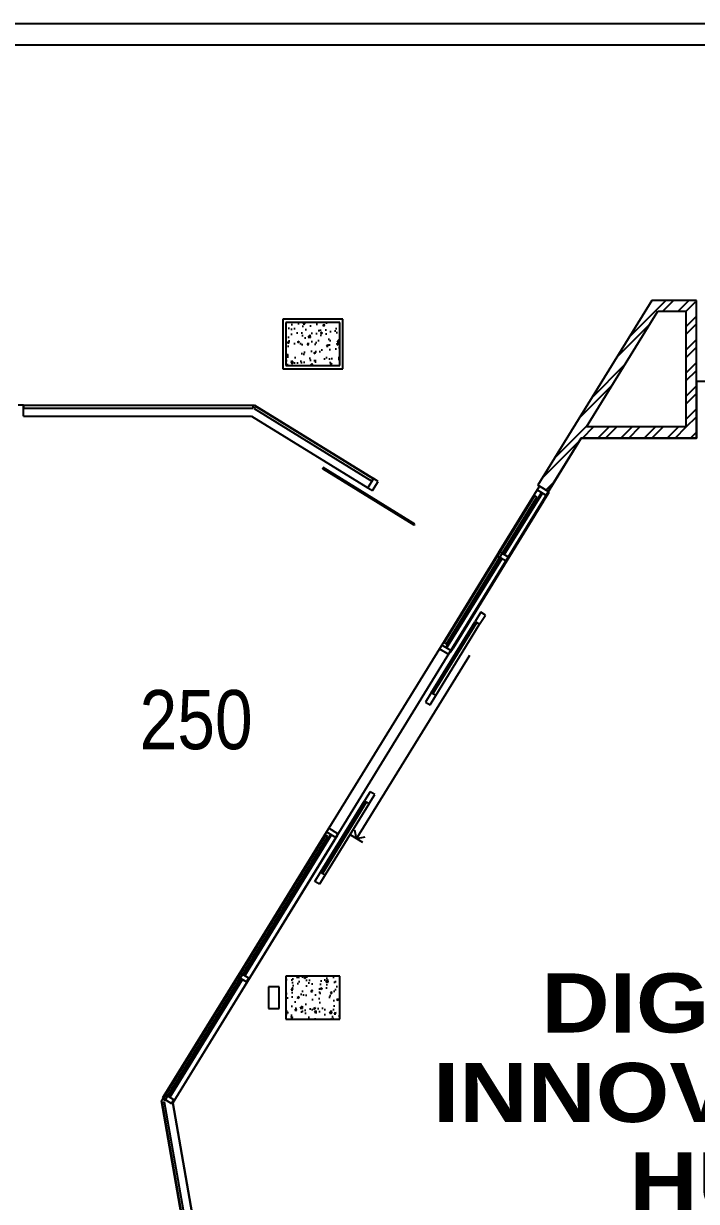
# Model space of a CAD drawing. Extents: x 6433 to 75181, y -2986 to 56414.
# Drawn here: x 22093 to 28351, y 42989 to 53944 of the extents above; entities that cross this region are included whole.
import ezdxf

# ---------------------------------------------------------------- set-up
doc = ezdxf.new("R2010")
doc.units = 0
doc.header["$MEASUREMENT"] = 0
for name, color, linetype in [('A-Column__Concrete', 7, 'CONTINUOUS'), ('A-Door', 160, 'CONTINUOUS'), ('A-General', 1, 'CONTINUOUS'), ('A-Hatch__Brick', 2, 'CONTINUOUS'), ('A-Hatch__Concrete', 252, 'CONTINUOUS'), ('A-Text__Primary Room', 6, 'CONTINUOUS'), ('A-Wall__Brick', 6, 'CONTINUOUS'), ('A-Wall__Stud', 90, 'CONTINUOUS'), ('A-Window', 4, 'CONTINUOUS')]:
    doc.layers.add(name, color=color, linetype=linetype)
doc.styles.add('Arial Narrow', font='ARIALN.TTF', dxfattribs={"height": 750})
doc.styles.add('MtXpl_Arial_Black', font='')
doc.styles.get('MtXpl_Arial_Black').set_extended_font_data('Arial Black')
pattern_1 = [(45, (8381.06, 65736.02), (-107.7631, 107.7631), []), (45, (8452.9, 65736.02), (-107.7631, 107.7631), [])]
pattern_2 = [(50, (8381.06, 65736.02), (182.1847, -15.9391), [19.05, -209.55]), (355, (8381.06, 65736.02), (-35.2434, 191.0568), [15.24, -167.6406]), (100.45144, (8396.24, 65734.7), (146.9412, 175.1178), [16.19, -178.0902]), (46.1842, (8381.06, 65786.82), (271.079, -42.0423), [28.575, -314.325]), (96.6356, (8403.65, 65783.32), (237.4041, 247.426), [24.285, -267.1356]), (351.1842, (8381.06, 65786.82), (237.404, 247.426), [22.86, -251.4597]), (21, (8406.46, 65774.12), (151.6144, -102.2652), [19.05, -209.55]), (326, (8406.46, 65774.12), (61.802, 184.188), [15.24, -167.64]), (71.45144, (8419.1, 65765.6), (213.4164, 81.9228), [16.19, -178.09]), (37.5, (8381.06, 65736.02), (3.0886, 84.55504), [0, -165.608, 0, -170.18, 0, -168.275]), (7.5, (8381.06, 65736.02), (66.81966, 100.18057), [0, -97.028, 0, -161.798, 0, -64.135]), (327.5, (8324.416, 65736.02), (135.5906, -5.72874), [0, -63.5, 0, -198.12, 0, -262.89]), (317.5, (8299.02, 65736.02), (148.1292, 25.4265), [0, -82.55, 0, -131.572, 0, -186.69])]

msp = doc.modelspace()

# ---------------------------------------------------------------- hatches: boundary and pattern name
at = {"layer": 'A-Hatch__Brick'}
h = msp.add_hatch(dxfattribs=at)
h.set_pattern_fill('ANSI32', color=256, scale=16, style=0)
h.set_pattern_definition(pattern_1)
h.paths.add_polyline_path([(28052, 51368), (27936, 51368), (27148, 50089), (27264, 50089), (27991, 51269)])
h = msp.add_hatch(dxfattribs=at)
h.set_pattern_fill('ANSI32', color=256, scale=16, style=0)
h.set_pattern_definition(pattern_1)
h.paths.add_polyline_path([(28342, 51368), (28052, 51368), (27991, 51269), (28342, 51269)])
h = msp.add_hatch(dxfattribs=at)
h.set_pattern_fill('ANSI32', color=256, scale=16, style=0)
h.set_pattern_definition(pattern_1)
h.paths.add_polyline_path([(28351, 50194), (28351, 51269), (28252, 51269), (28252, 50194), (28287, 50194)])
h = msp.add_hatch(dxfattribs=at)
h.set_pattern_fill('ANSI32', color=256, scale=16, style=0)
h.set_pattern_definition(pattern_1)
h.paths.add_polyline_path([(28351, 50194), (27329, 50194), (27264, 50089), (28351, 50089)])
h = msp.add_hatch(dxfattribs=at)
h.set_pattern_fill('ANSI32', color=256, scale=16, style=0)
h.set_pattern_definition(pattern_1)
h.paths.add_polyline_path([(27279, 50089), (27148, 50089), (26878, 49651), (26973, 49592)])
at = {"layer": 'A-Hatch__Concrete'}
h = msp.add_hatch(dxfattribs=at)
h.set_pattern_fill('AR-CONC', color=256, style=0)
h.set_pattern_definition(pattern_2)
h.paths.add_polyline_path([(25033, 51164), (24533, 51164), (24533, 50764), (25033, 50764)])
h = msp.add_hatch(dxfattribs=at)
h.set_pattern_fill('AR-CONC', color=256, style=0)
h.set_pattern_definition(pattern_2)
h.paths.add_polyline_path([(25033, 45084), (24533, 45084), (24533, 44684), (25033, 44684)])

# ---------------------------------------------------------------- linework, layer by layer
at = {"layer": 'A-Column__Concrete'}
for p, q in [((24533, 51164), (24533, 50764)), ((25033, 51164), (24533, 51164)), ((25033, 50764), (25033, 51164)), ((24533, 50764), (25033, 50764)), ((24533, 45084), (24533, 44684)), ((25033, 45084), (24533, 45084)), ((25033, 44684), (25033, 45084)), ((24470, 44984), (24370, 44984)), ((24370, 44984), (24370, 44784)), ((24470, 44784), (24470, 44984)), ((24370, 44784), (24470, 44784)), ((24533, 44684), (25033, 44684))]:
    msp.add_line(p, q, dxfattribs=at)
at = {"layer": 'A-Door'}
for p, q in [((24875, 49804), (24881, 49814)), ((25726, 49279), (24875, 49804)), ((25733, 49289), (24881, 49814)), ((25726, 49279), (25733, 49289)), ((26345, 48469), (26293, 48383)), ((26335, 48357), (26388, 48442)), ((26388, 48442), (26345, 48469)), ((25884, 47719), (26293, 48383)), ((25890, 47715), (26300, 48379)), ((25901, 47709), (26310, 48373)), ((25926, 47693), (26335, 48357)), ((26293, 48383), (26335, 48357)), ((25961, 48130), (24932, 46462)), ((26240, 48066), (25191, 46363)), ((25884, 47719), (25831, 47634)), ((25874, 47608), (25926, 47693)), ((25926, 47693), (25884, 47719)), ((25831, 47634), (25874, 47608)), ((25317, 46800), (25265, 46715)), ((25360, 46774), (25317, 46800)), ((24855, 46051), (25265, 46715)), ((25271, 46711), (24862, 46047)), ((25282, 46704), (24872, 46040)), ((25307, 46689), (24898, 46025)), ((25265, 46715), (25307, 46689)), ((25307, 46689), (25360, 46774)), ((25134, 46398), (25244, 46330)), ((25191, 46363), (25173, 46441)), ((25191, 46363), (25269, 46381)), ((24803, 45966), (24855, 46051)), ((24898, 46025), (24845, 45939)), ((24855, 46051), (24898, 46025)), ((24845, 45939), (24803, 45966))]:
    msp.add_line(p, q, dxfattribs=at)
at = {"layer": 'A-Door', "flags": 128}
msp.add_lwpolyline([(34915, 46044), (33796, 46044), (32544, 46601), (32544, 50614), (28351, 50614), (28351, 50089), (27279, 50089), (23480, 43905), (23684, 42748), (24438, 42745), (24556, 42748, 0.12836), (25465, 39589, 0.094896), (27087, 37756, 0.121017), (29926, 36501)], format="xyb", dxfattribs=at)
at = {"layer": 'A-Wall__Brick'}
for p, q in [((27936, 51368), (26877, 49650)), ((28351, 51368), (27936, 51368)), ((28351, 50089), (28351, 51368)), ((25063, 51194), (24503, 51194)), ((24503, 51194), (24503, 50734)), ((25063, 50734), (25063, 51194)), ((27329, 50194), (27991, 51269)), ((27991, 51269), (28252, 51269)), ((28252, 51269), (28252, 50194)), ((24503, 50734), (25063, 50734)), ((28252, 50194), (27329, 50194)), ((26973, 49591), (27279, 50089)), ((27279, 50089), (28351, 50089)), ((26973, 49591), (26877, 49650))]:
    msp.add_line(p, q, dxfattribs=at)
at = {"layer": 'A-Wall__Stud'}
for p, q in [((6433, 53944), (47693, 53944)), ((47893, 53744), (6433, 53744))]:
    msp.add_line(p, q, dxfattribs=at)
at = {"layer": 'A-Window', "extrusion": (0, 0, -1)}
for p, q in [((22093, 50394), (22043, 50394)), ((22093, 50294), (22093, 50394)), ((25347, 49712), (25295, 49627)), ((25337, 49601), (25390, 49686)), ((25390, 49686), (25347, 49712)), ((26892, 49641), (26871, 49607)), ((25295, 49627), (25337, 49601)), ((26871, 49607), (26956, 49555)), ((26929, 49501), (26981, 49586)), ((26956, 49555), (26977, 49589)), ((26517, 49033), (26496, 48998)), ((26496, 48998), (26581, 48946)), ((26602, 48980), (26517, 49033)), ((26581, 48946), (26602, 48980)), ((25982, 48164), (25961, 48130)), ((25961, 48130), (26046, 48078)), ((26067, 48112), (25982, 48164)), ((26046, 48078), (26067, 48112)), ((26062, 48094), (26088, 48136)), ((24932, 46462), (24911, 46428)), ((25017, 46409), (24932, 46462)), ((24911, 46428), (24996, 46375)), ((24986, 46349), (25012, 46391)), ((24996, 46375), (25017, 46409)), ((24103, 45116), (24082, 45082)), ((24082, 45082), (24167, 45030)), ((24188, 45064), (24103, 45116)), ((24167, 45030), (24188, 45064))]:
    msp.add_line(p, q, dxfattribs=at)
at = {"layer": 'A-Window'}
for p, q in [((22093, 50394), (24241, 50394)), ((24227, 50391), (22093, 50391)), ((22093, 50391), (22093, 50367)), ((22093, 50367), (24227, 50367)), ((22093, 50294), (24213, 50294)), ((24213, 50294), (25295, 49627)), ((24227, 50367), (24227, 50391)), ((24252, 50384), (24239, 50363)), ((24239, 50363), (25333, 49689)), ((24241, 50394), (25347, 49712)), ((25346, 49710), (24252, 50384)), ((25333, 49689), (25346, 49710)), ((26846, 49552), (26005, 48187)), ((26026, 48175), (26867, 49540)), ((26871, 49607), (26517, 49033)), ((26909, 49584), (26555, 49009)), ((26564, 49004), (26918, 49578)), ((26867, 49540), (26846, 49552)), ((26929, 49501), (26088, 48136)), ((26496, 48998), (25982, 48164)), ((26534, 48975), (26020, 48141)), ((26543, 48970), (26534, 48975)), ((26555, 49009), (26564, 49004)), ((26028, 48135), (26543, 48970)), ((26005, 48187), (26026, 48175)), ((26020, 48141), (26028, 48135)), ((24903, 46399), (23387, 43940)), ((23408, 43927), (24924, 46387)), ((24986, 46349), (23480, 43905)), ((24911, 46428), (24103, 45116)), ((24950, 46404), (24142, 45093)), ((24150, 45088), (24958, 46399)), ((24924, 46387), (24903, 46399)), ((24958, 46399), (24950, 46404)), ((24082, 45082), (23406, 43985)), ((24121, 45059), (23444, 43962)), ((23453, 43956), (24129, 45054)), ((24129, 45054), (24121, 45059)), ((24142, 45093), (24150, 45088)), ((23389, 43949), (23375, 43925)), ((23406, 43985), (23385, 43951)), ((23385, 43951), (23470, 43899)), ((23387, 43940), (23408, 43927)), ((23491, 43933), (23406, 43985)), ((23444, 43962), (23453, 43956)), ((23470, 43899), (23491, 43933)), ((23682, 42181), (23375, 43925)), ((23405, 43911), (23381, 43907)), ((23381, 43907), (23685, 42182)), ((23709, 42186), (23405, 43911)), ((23780, 42199), (23480, 43905))]:
    msp.add_line(p, q, dxfattribs=at)
msp.add_lwpolyline([(26977, 49589), (26892, 49641)], dxfattribs=at)

# ---------------------------------------------------------------- texts
at = {"layer": 'A-General', "color": 1, "true_color": 0xff0000, "style": 'MtXpl_Arial_Black'}
for s, p in [('DIGITAL', (26909, 44560)), ('INNOVATION', (25901, 43727)), ('HUB', (27727, 42894))]:
    msp.add_text(s, height=550, dxfattribs=at).set_placement(p)
at = {"layer": 'A-Text__Primary Room', "insert": (23698, 47745), "char_height": 750, "width": 5700.07, "attachment_point": 2, "style": 'Arial Narrow'}
msp.add_mtext('{\\H0.73333x;250\\H1.37181x; }', dxfattribs=at)

doc.saveas('drawing.dxf')
